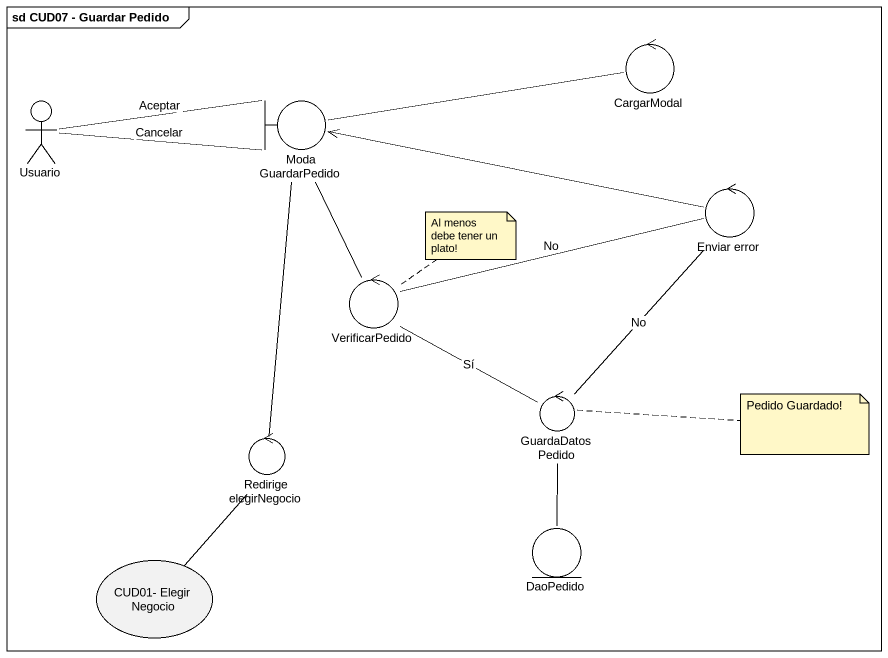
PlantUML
@startuml
mainframe sd CUD07 - Guardar Pedido
control CargarModal
actor Usuario
boundary "Moda GuardarPedido" as Moda_GuardarPedido
control "Enviar error" as Enviar_error
control VerificarPedido
control GuardaDatosPedido
control "Redirige elegirNegocio" as Redirige_elegirNegocio
entity DaoPedido
usecase "CUD01- Elegir Negocio" as CUD01_Elegir_Negocio
Usuario -right- Moda_GuardarPedido : Aceptar
Usuario -right- Moda_GuardarPedido : Cancelar
Moda_GuardarPedido -right- CargarModal
Moda_GuardarPedido -- VerificarPedido
Moda_GuardarPedido -- Redirige_elegirNegocio
Enviar_error -left-> Moda_GuardarPedido
VerificarPedido -right- Enviar_error : No
VerificarPedido -- GuardaDatosPedido : Sí
GuardaDatosPedido -up- Enviar_error : No
GuardaDatosPedido -- DaoPedido
Redirige_elegirNegocio -- CUD01_Elegir_Negocio
note top of VerificarPedido : Al menos debe tener un plato!
note right of GuardaDatosPedido : Pedido Guardado!
@enduml
